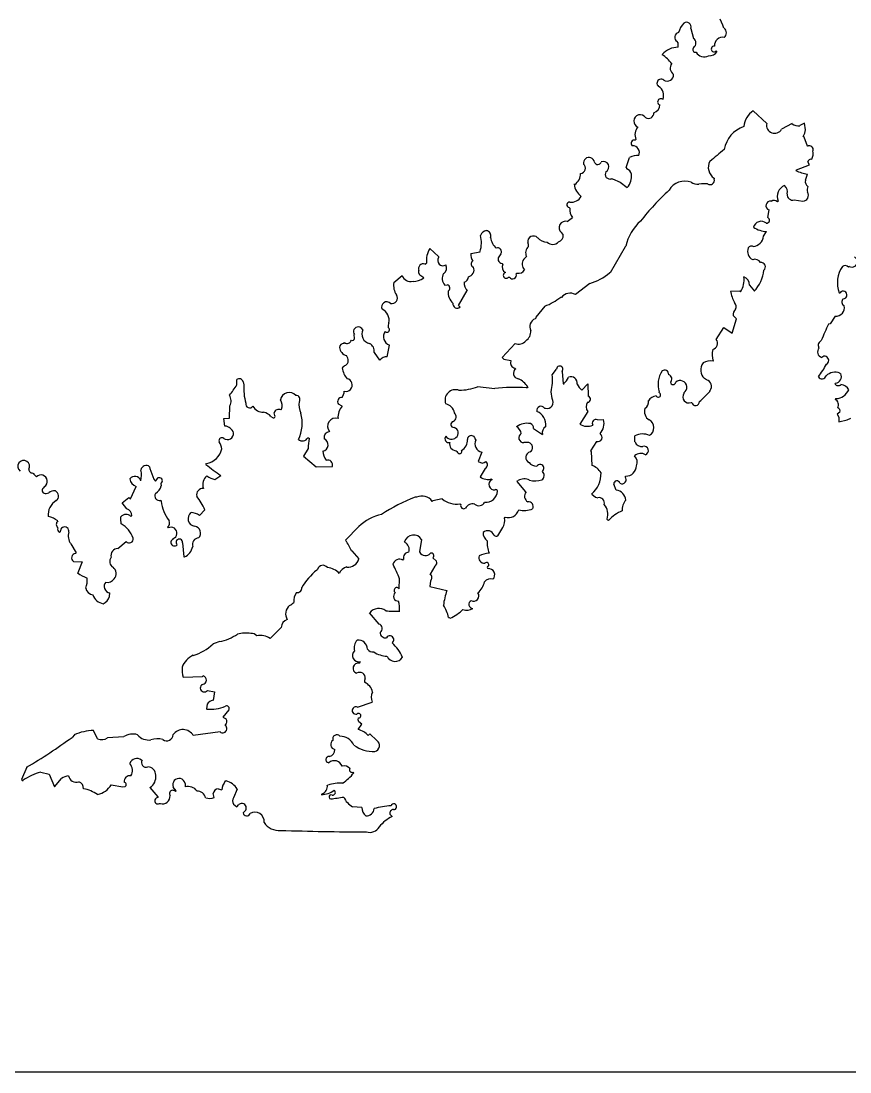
# Model space of a CAD drawing. Header units: millimetres. Extents: x -510 to 170, y -356 to 356.
# Drawn here: x -96.9 to -7, y -355.5 to -241.6 of the extents above; entities that cross this region are included whole.
import ezdxf

# ---------------------------------------------------------------- set-up
doc = ezdxf.new("R2010")
doc.units = ezdxf.units.MM

msp = doc.modelspace()

# ---------------------------------------------------------------- linework, layer by layer
at = {"color": 7, "linetype": 'Continuous', "lineweight": 25}
for p, q in [((-20.95, -241.71), (-21.08, -241.38)), ((-24.27, -242.39), (-23.99, -243.47)), ((-20.81, -242.04), (-20.95, -241.71)), ((-20.68, -242.38), (-20.81, -242.04)), ((-25.66, -243.97), (-25.76, -243.81)), ((-25.64, -244.43), (-25.66, -243.97)), ((-21.44, -244.9), (-21.53, -244.82)), ((-16.05, -252.7), (-17.51, -251.32)), ((-13.29, -252.71), (-14.44, -253.33)), ((-11.95, -252.67), (-12.47, -252.93)), ((-11.84, -253.4), (-11.95, -252.67)), ((-12.08, -254.1), (-11.92, -253.76)), ((-11.92, -253.76), (-11.84, -253.4)), ((-30.3, -254.51), (-30.22, -254.43)), ((-11.99, -254.18), (-12.08, -254.1)), ((-11.63, -255.17), (-11.99, -254.18)), ((-31.3, -257.47), (-30.91, -256.37)), ((-12.82, -257.72), (-11.41, -257.17)), ((-11.41, -257.17), (-11.59, -256.86)), ((-31.22, -257.55), (-31.3, -257.47)), ((-31.22, -257.63), (-31.22, -257.55)), ((-12.9, -257.8), (-12.82, -257.72)), ((-11.86, -258.84), (-11.63, -258.18)), ((-36.94, -259.29), (-36.86, -259.29)), ((-32.86, -258.68), (-32.78, -258.68)), ((-32.78, -258.68), (-31.93, -259.07)), ((-31.93, -259.07), (-31.16, -259.64)), ((-23.1, -259.25), (-23.41, -259.26)), ((-22.79, -259.24), (-23.1, -259.25)), ((-22.47, -259.23), (-22.79, -259.24)), ((-21.74, -258.63), (-21.74, -258.71)), ((-37.37, -261.9), (-37.46, -261.81)), ((-14.89, -261.2), (-14.81, -261.11)), ((-13.06, -260.98), (-12.14, -261.13)), ((-37.67, -263.33), (-37.09, -262.89)), ((-15.94, -262.9), (-15.79, -262.06)), ((-38.12, -264.74), (-38.3, -264.51)), ((-16.38, -264.91), (-16.06, -264.41)), ((-52.56, -266.24), (-51.61, -267.13)), ((-31.4, -266.08), (-33, -268.89)), ((-31.32, -266), (-31.4, -266.08)), ((-51.61, -267.13), (-51.61, -267.22)), ((-48.11, -266.79), (-47.11, -266.59)), ((-44.86, -266.81), (-45.01, -267.04)), ((-42.39, -267.42), (-42.08, -267.13)), ((-53.74, -268.88), (-53.74, -268.61)), ((-53.09, -267.93), (-52.93, -267.84)), ((-44.73, -267.87), (-44.65, -267.95)), ((-7.09, -268.18), (-7.18, -268.27)), ((-56.47, -269.94), (-55.57, -269.17)), ((-53.64, -269.13), (-53.74, -268.88)), ((-53.22, -269.44), (-53.64, -269.13)), ((-44.02, -269.35), (-43.94, -269.35)), ((-43.2, -269), (-43.12, -268.91)), ((-33, -268.89), (-33.08, -268.89)), ((-50.94, -270.21), (-50.68, -270.19)), ((-49.46, -272.43), (-48.5, -270.81)), ((-35.23, -270.03), (-36.78, -271.25)), ((-19.98, -270.87), (-18.98, -270.84)), ((-18.98, -270.84), (-18.89, -270.93)), ((-17.91, -270.23), (-17.39, -270.88)), ((-8.19, -271.05), (-8.1, -271.05)), ((-38.28, -271.54), (-38.36, -271.54)), ((-49.37, -272.51), (-49.46, -272.43)), ((-49.29, -272.59), (-49.37, -272.51)), ((-40.09, -272.51), (-41.06, -273.7)), ((-41.06, -273.79), (-41.14, -273.87)), ((-41.06, -273.7), (-41.06, -273.79)), ((-19.81, -275.42), (-19.32, -273.86)), ((-19.62, -273.59), (-19.67, -273.5)), ((-19.32, -273.86), (-19.62, -273.59)), ((-9.18, -274.42), (-9.35, -274.43)), ((-8.62, -273.57), (-9.18, -274.42)), ((-60.71, -276.01), (-60.75, -275.58)), ((-21.51, -276.1), (-20.71, -274.82)), ((-20.71, -274.82), (-19.81, -275.42)), ((-61.89, -276.53), (-61.81, -276.44)), ((-57.17, -277.99), (-56.95, -276.73)), ((-43.33, -276.53), (-44.71, -278.07)), ((-10.14, -276.21), (-10.22, -276.29)), ((-58.6, -277.53), (-58, -278.35)), ((-44.71, -278.07), (-44.54, -278.23)), ((-44.54, -278.23), (-43.78, -278.38)), ((-43.78, -278.38), (-43.78, -278.46)), ((-43.34, -279.2), (-43.25, -279.28)), ((-39.3, -279.93), (-38.82, -279.33)), ((-38.23, -279.56), (-38.11, -280.9)), ((-8.12, -279.75), (-8.03, -279.83)), ((-73.48, -281.03), (-73.49, -280.44)), ((-72.8, -280.71), (-72.72, -281.01)), ((-45.53, -281.44), (-47.38, -281.24)), ((-42.03, -281.34), (-42.11, -281.34)), ((-41.94, -281.25), (-42.03, -281.34)), ((-38.11, -280.9), (-38.02, -280.9)), ((-36.08, -281.6), (-35.43, -280.91)), ((-35.43, -280.91), (-35.39, -282.25)), ((-22.56, -280.48), (-22.8, -280.35)), ((-8.59, -280.85), (-8.67, -280.93)), ((-39.32, -282.52), (-39.42, -281.77)), ((-27.71, -281.87), (-27.71, -281.79)), ((-25.04, -281.88), (-25.03, -281.96)), ((-22.2, -281.72), (-22.2, -281.64)), ((-74.29, -284.64), (-74.25, -283.31)), ((-62.07, -283.32), (-62.47, -283.11)), ((-40.13, -283.55), (-40.04, -283.54)), ((-24.25, -282.95), (-24.17, -282.94)), ((-8.54, -282.52), (-8.63, -282.6)), ((-74.88, -284.66), (-74.29, -284.64)), ((-74.78, -285.49), (-74.88, -284.66)), ((-69.79, -284.44), (-69.54, -284.61)), ((-69.36, -284.35), (-69.44, -284.04)), ((-68.72, -283.74), (-68.64, -283.65)), ((-35.43, -283.92), (-36.32, -285.28)), ((-8.11, -283.97), (-8.41, -284.19)), ((-8.41, -284.19), (-8.23, -284.54)), ((-8.23, -284.54), (-8.22, -285.03)), ((-7.32, -284.8), (-6.93, -284.62)), ((-41.32, -285.75), (-40.36, -286.42)), ((-34.4, -284.81), (-33.74, -284.79)), ((-8.22, -285.03), (-7.32, -284.8)), ((-65.79, -286.75), (-65.71, -286.75)), ((-65.71, -286.75), (-65.62, -286.83)), ((-47.64, -286.93), (-47.56, -287.01)), ((-30.33, -287.21), (-30.34, -286.54)), ((-65.76, -287.92), (-66.24, -288.77)), ((-49.7, -288.16), (-49.61, -288.24)), ((-41.85, -287.28), (-42.37, -287.29)), ((-34.51, -287.16), (-35.15, -288.18)), ((-35.15, -288.18), (-35.06, -288.26)), ((-66.24, -288.77), (-64.87, -289.91)), ((-46.94, -288.33), (-47.33, -289.35)), ((-46.68, -289.45), (-46.49, -289.32)), ((-35.06, -288.26), (-35.02, -289.76)), ((-82.94, -289.9), (-82.92, -290.1)), ((-82.92, -290.1), (-82.57, -290.96)), ((-76.84, -289.65), (-76.76, -289.56)), ((-64.87, -289.91), (-63.12, -289.86)), ((-47.33, -289.35), (-46.9, -289.5)), ((-46.55, -290.08), (-47.11, -291.01)), ((-46.9, -289.5), (-46.68, -289.45)), ((-95.54, -290.58), (-95.47, -290.69)), ((-95.47, -290.69), (-95.2, -290.98)), ((-82.57, -290.96), (-82.48, -291.23)), ((-82.48, -291.23), (-82.31, -291.47)), ((-82.31, -291.47), (-82.23, -291.38)), ((-75.87, -291.29), (-75.22, -290.86)), ((-45.85, -291.23), (-45.85, -291.31)), ((-43.09, -291.49), (-43.01, -291.4)), ((-42.14, -292.63), (-43.09, -291.49)), ((-31.39, -291), (-31.31, -290.92)), ((-94.33, -292.05), (-94.48, -292.22)), ((-94.15, -292.8), (-93.86, -292.72)), ((-85.01, -293.38), (-84.38, -292.03)), ((-81.72, -291.7), (-81.68, -291.96)), ((-32.36, -292.45), (-32.63, -291.79)), ((-85.92, -293.83), (-85.19, -293.22)), ((-85.4, -294.48), (-85.92, -293.83)), ((-85.19, -293.22), (-85.01, -293.38)), ((-81.75, -293.54), (-81.66, -293.63)), ((-54.08, -293.21), (-54.16, -293.21)), ((-53.99, -293.21), (-54.08, -293.21)), ((-52.23, -293.58), (-52.31, -293.66)), ((-51.23, -293.38), (-52.23, -293.58)), ((-35.02, -292.86), (-34.62, -293.21)), ((-34.62, -293.21), (-34.36, -293.27)), ((-77.52, -295.19), (-76.95, -294.58)), ((-49.21, -294), (-49.29, -293.91)), ((-86.04, -295.52), (-86.05, -295.33)), ((-86.04, -295.71), (-86.04, -295.52)), ((-86.03, -295.9), (-86.04, -295.71)), ((-86.03, -296.09), (-86.03, -295.9)), ((-84.96, -295.3), (-84.88, -295.22)), ((-44.48, -295.46), (-44.4, -295.37)), ((-33.36, -295.57), (-33.27, -295.65)), ((-33.27, -295.65), (-33.19, -295.73)), ((-92.69, -297.02), (-92.61, -296.93)), ((-81, -296.45), (-80.91, -296.53)), ((-60.26, -296.39), (-61.69, -297.87)), ((-45.18, -297.4), (-44.66, -296.5)), ((-91.49, -298.24), (-90.88, -299.23)), ((-86.37, -298.77), (-85.47, -297.99)), ((-80.38, -297.69), (-80.46, -297.77)), ((-79.36, -298.16), (-79.24, -299.66)), ((-55.28, -298.09), (-55.29, -298.01)), ((-53.45, -297.79), (-53.67, -299.13)), ((-90.88, -299.23), (-90.96, -299.31)), ((-61.03, -299), (-60.25, -299.9)), ((-91.18, -300.16), (-90.26, -300.22)), ((-90.26, -300.22), (-90.73, -301.4)), ((-79.24, -299.66), (-79.16, -299.66)), ((-55.48, -300.02), (-55.4, -299.93)), ((-52.03, -300.68), (-52.51, -301.53)), ((-52.23, -299.76), (-51.83, -300.12)), ((-64.74, -301.03), (-64.82, -301.11)), ((-55.9, -303.13), (-55.84, -302.04)), ((-52.49, -302.28), (-52.56, -302.87)), ((-52.56, -302.87), (-50.71, -303.32)), ((-87.28, -303.96), (-87.25, -303.57)), ((-58.05, -306.95), (-59.09, -305.72)), ((-50.55, -306.24), (-50.46, -306.24)), ((-50.46, -306.24), (-50.38, -306.32)), ((-68.66, -307.32), (-69.88, -308.52)), ((-75.71, -308.98), (-76.06, -309.11)), ((-75.36, -308.86), (-75.71, -308.98)), ((-60.19, -311.19), (-60.11, -311.1)), ((-60.11, -311.1), (-60.12, -311.02)), ((-79.3, -312.71), (-77.21, -312.65)), ((-77.21, -312.65), (-77.13, -312.57)), ((-76.67, -314.14), (-75.91, -314.29)), ((-75.91, -314.29), (-76.06, -315.22)), ((-60.4, -315.96), (-58.83, -315.41)), ((-76.68, -315.65), (-76.78, -316.15)), ((-74.36, -316.26), (-75, -317.03)), ((-75, -317.03), (-74.63, -317.24)), ((-60.33, -317.34), (-60.28, -317.13)), ((-60.27, -317.54), (-60.33, -317.34)), ((-60.33, -318.38), (-59.93, -317.79)), ((-59.93, -317.79), (-60.27, -317.54)), ((-88.57, -319.4), (-89.01, -318.5)), ((-75.3, -318.62), (-78.21, -319.04)), ((-74.73, -317.86), (-74.73, -317.94)), ((-59.07, -318.85), (-59.23, -319.02)), ((-58.29, -319.58), (-59.07, -318.85)), ((-91.09, -318.97), (-91.33, -319.23)), ((-85.73, -319.16), (-87.49, -319.29)), ((-83.82, -321.7), (-83.74, -321.7)), ((-96.26, -322.46), (-96.81, -323.81)), ((-94.74, -323), (-93.82, -323.23)), ((-93.82, -323.23), (-93.23, -324.59)), ((-60.79, -323.08), (-60.88, -323)), ((-96.81, -323.81), (-96.73, -323.89)), ((-96.73, -323.89), (-96.64, -323.89)), ((-93.23, -324.59), (-92.47, -323.69)), ((-87.1, -324.38), (-85.84, -324.6)), ((-85.84, -324.6), (-85.58, -324.55)), ((-80.07, -325.04), (-80.37, -324.62)), ((-79.08, -324.22), (-79.07, -324.6)), ((-74.73, -323.96), (-74.65, -323.96)), ((-63.68, -324.41), (-63.6, -324.41)), ((-82.91, -324.68), (-82.04, -325.66)), ((-82.04, -325.66), (-82.04, -325.75)), ((-80.14, -325.11), (-80.07, -325.04)), ((-75.94, -325.75), (-76.05, -325.33)), ((-75.49, -324.82), (-75.12, -324.93)), ((-73.45, -324.84), (-73.85, -325.78)), ((-64.32, -325.43), (-64.24, -325.35)), ((-81.86, -326.41), (-81.77, -326.41)), ((-73.86, -326.47), (-73.48, -326.77)), ((-73.48, -326.77), (-73.26, -326.5)), ((-59.94, -326.82), (-60.94, -326.76)), ((-72.72, -327.33), (-72.8, -327.42)), ((-56.65, -327.82), (-56.9, -327.56)), ((-164.75, -355.5), (164.75, -355.5))]:
    msp.add_line(p, q, dxfattribs=at)
for centre, radius, start, end in [((-23.23, -243.48), 2.45, 137.5722, 165.0414), ((-24.74, -242.22), 0.496, 339.6216, 127.7483), ((-21.04, -242.89), 0.627, 308.4421, 54.6721), ((-25.51, -243.36), 0.519, 99.2309, 241.3097), ((-24.34, -243.98), 0.619, 307.3939, 55.7318), ((-20.83, -244.24), 0.885, 78.291, 185.3059), ((-25.63, -246.72), 2.29, 90.0743, 139.443), ((-23.78, -244.69), 0.287, 130.5602, 285.7024), ((-21.76, -244.63), 0.303, 80.8131, 319.1862), ((-29.74, -248.77), 4.25, 36.9641, 56.1632), ((-22.85, -244.53), 0.959, 207.2578, 301.1538), ((-22.29, -244.31), 1.04, 266.8036, 325.2019), ((-25.71, -246.7), 0.799, 141.9706, 237.4076), ((-27.5, -248.33), 0.444, 49.3674, 231.3873), ((-26.82, -247.43), 0.68, 234.7252, 4.9998), ((-28.3, -249.62), 1.08, 334.7441, 61.1645), ((-27.53, -250.35), 0.341, 52.8439, 250.7737), ((-28.87, -251.57), 0.583, 236.2392, 4.1045), ((-28.51, -250.69), 0.872, 285.0178, 0.7829), ((-16.2, -253.29), 2.36, 123.5168, 173.5629), ((-29.77, -252.43), 0.689, 33.1694, 250.3423), ((-15.19, -252.88), 0.874, 168.1878, 329.2677), ((-12.64, -251.93), 1.02, 230.4496, 279.7754), ((-29.1, -253.91), 1.23, 137.2566, 204.6332), ((-17.49, -256.05), 3.2, 109.1507, 170.2113), ((-30.4, -254.84), 0.343, 72.3064, 231.335), ((-30.6, -255.86), 0.752, 335.1674, 91.1583), ((-11.42, -255.53), 0.412, 341.7395, 120.1854), ((-30.12, -257.77), 1.61, 82.5757, 119.4661), ((25.68, -312.59), 73.52, 129.0642, 130.6413), ((-12.26, -255.94), 1.26, 329.4609, 13.0559), ((-36.25, -257.54), 0.561, 272.7693, 53.4741), ((-35.32, -256.99), 0.604, 7.879, 189.7042), ((-34.36, -256.75), 0.389, 204.1528, 341.3452), ((-33.75, -257.41), 0.599, 298.0666, 114.6121), ((-20.99, -257.46), 1.39, 151.5843, 237.1427), ((-11.27, -256.89), 0.319, 72.744, 175.4803), ((-37.53, -258.17), 1.31, 300.8411, 2.7966), ((-33.06, -258.22), 0.496, 145.3752, 293.4972), ((-31.41, -258.33), 0.73, 11.59, 74.4055), ((-32.6, -258.38), 1.91, 318.8195, 5.6404), ((-11.07, -254.07), 4.15, 243.969, 262.2857), ((-34.93, -258.98), 2.03, 188.7491, 233.0858), ((-24.92, -260.92), 1.98, 69.5945, 150.236), ((-23.6, -258.27), 1.01, 231.66, 280.5015), ((-22.19, -258.85), 0.477, 233.6803, 16.8263), ((-13.61, -260.62), 1.3, 112.3324, 202.336), ((-14.73, -260.11), 0.926, 345.8471, 47.782), ((-11.13, -258.95), 0.739, 172.1289, 231.1413), ((-10.58, -259.91), 1.09, 158.9317, 192.9133), ((-37.24, -259.98), 1.25, 263.1088, 330.0433), ((-6.52, -281.59), 29.56, 132.889, 141.72), ((-13.22, -260.4), 0.61, 174.321, 285.5466), ((-12.15, -260.5), 0.621, 271.5798, 34.2674), ((-37.42, -261.52), 0.296, 83.4356, 263.4144), ((-36.24, -262.12), 1.16, 169.0143, 222.1809), ((-15.66, -261.6), 0.477, 78.1191, 254.493), ((-15.27, -261.56), 0.518, 43.8204, 125.0302), ((-16.04, -263.19), 0.305, 260.3364, 70.8822), ((-37.87, -263.98), 0.685, 72.298, 231.3253), ((-26.47, -267.02), 4.96, 131.019, 168.0899), ((-16.64, -264.19), 0.89, 51.6403, 164.2544), ((-15.85, -261.31), 3.11, 238.0825, 266.1609), ((-50.06, -265.65), 3.09, 342.3355, 15.3366), ((-46.32, -265.11), 0.804, 97.1053, 159.7623), ((-46.5, -264.86), 0.551, 339.2728, 81.9657), ((-44.05, -264.77), 1.95, 188.5271, 227.7218), ((-41.33, -265.52), 0.63, 44.0297, 188.7157), ((-39.8, -264.11), 1.45, 222.3021, 267.693), ((-38.78, -264.88), 0.667, 284.4571, 11.6459), ((-17.69, -264.73), 1.32, 277.3297, 351.901), ((-50.32, -267.61), 2.62, 148.5782, 185.0658), ((-45.2, -266.59), 0.412, 327.167, 113.0457), ((-41.3, -266.71), 0.882, 129.3591, 207.7778), ((-42.7, -266.01), 0.843, 358.7351, 27.9163), ((-39.25, -264.89), 0.906, 227.7924, 315.3267), ((-17.11, -266.55), 1.01, 158.6783, 243.4698), ((-17.72, -266.36), 0.377, 57.8488, 153.0452), ((-51.13, -267.54), 0.576, 146.0759, 301.0283), ((-46.97, -266.97), 1.15, 171.068, 214.6826), ((-47.72, -267.93), 0.367, 121.8678, 255.4952), ((-44.69, -267.39), 0.475, 131.4588, 265.0677), ((-41.71, -267.93), 0.849, 142.8838, 227.0071), ((-17.34, -268.14), 0.72, 31.0949, 108.4292), ((-6.8, -267.68), 0.581, 239.5713, 63.0377), ((-53.26, -268.43), 0.523, 71.9596, 201.1634), ((-51.41, -268.38), 0.674, 301.3215, 31.2894), ((-48.54, -268.55), 0.767, 282.108, 20.5014), ((-44.05, -268.27), 0.674, 151.8242, 241.8173), ((-42.93, -268.21), 0.721, 254.6963, 332.0252), ((-20.25, -268.23), 3.9, 317.1065, 354.5984), ((-16.66, -268.23), 0.467, 308.6146, 98.1068), ((-5.28, -269.95), 3.11, 145.6995, 200.6846), ((-7.55, -268.62), 0.518, 43.8232, 125.0472), ((-54.55, -270.23), 1.94, 171.627, 212.7313), ((-54.63, -268.83), 1, 199.5368, 284.0932), ((-54.48, -267.47), 2.34, 272.422, 302.591), ((-50.16, -269.51), 1.06, 148.8552, 221.8938), ((-48.95, -269.33), 0.58, 279.3299, 2.5915), ((-47.52, -269.9), 1.33, 180.0407, 223.0379), ((-44.28, -269.16), 0.318, 106.8022, 323.6849), ((-43.59, -269.12), 0.416, 213.6691, 17.3866), ((-37.22, -263.72), 6.63, 287.5573, 308.6918), ((-20.75, -269.65), 2.26, 325.4732, 8.159), ((-18.85, -270.21), 0.941, 358.6363, 69.4296), ((-50.74, -270.55), 0.358, 295.469, 79.8903), ((-48.89, -270.95), 1.7, 177.2356, 227.001), ((-37.37, -272.24), 1.15, 59.4511, 142.5969), ((-15.91, -270.09), 4.15, 190.8388, 209.1596), ((-7.76, -271.29), 0.418, 271.5514, 144.698), ((-57.24, -272.58), 0.55, 41.7276, 206.3301), ((-56.68, -271.62), 0.607, 256.0968, 34.9716), ((-49.61, -272.27), 0.45, 169.6111, 315.394), ((-43.46, -264.46), 8.72, 292.6853, 305.7284), ((-19.96, -272.55), 0.608, 331.6658, 45.7601), ((-7.46, -272.05), 0.449, 130.3722, 245.4392), ((-58.37, -274.07), 1.4, 350.2629, 62.6372), ((-18.99, -273.38), 0.695, 128.4929, 189.8021), ((-8.51, -272.68), 0.896, 263.2025, 14.4984), ((-56.1, -274.74), 0.992, 153.9005, 183.9977), ((-40.88, -274.69), 0.855, 107.6389, 211.8827), ((14.29, -285.97), 26.3, 153.979, 158.2153), ((-60.32, -275.27), 0.526, 24.2626, 216.0716), ((-58.9, -275.51), 1.04, 153.7508, 259.2283), ((-56.61, -275.81), 0.981, 144.3606, 249.8133), ((-57.21, -275.06), 0.273, 221.5974, 64.1971), ((-42.81, -275.23), 1.2, 302.3675, 4.1487), ((-61.89, -276.99), 0.46, 90.5133, 179.0751), ((-61.53, -276.06), 0.477, 233.682, 346.3008), ((-60.95, -275.96), 0.244, 240.5914, 348.6025), ((-59.48, -277.35), 0.893, 348.5402, 64.8742), ((-42.93, -275.64), 0.975, 245.7786, 321.5337), ((-22.12, -276.5), 0.728, 287.3876, 33.6558), ((-9.95, -276.74), 0.517, 120.8584, 217.2161), ((-61.33, -276.87), 1.03, 186.1246, 254.3484), ((-62.11, -278.36), 0.71, 306.2536, 44.6552), ((-19.59, -277.76), 2.38, 166.2972, 196.8208), ((-9.95, -277.47), 0.591, 134.6402, 256.556), ((-9.78, -278.38), 0.455, 298.339, 132.1604), ((-61.3, -279.86), 1.01, 112.801, 139.9134), ((-57.24, -278.97), 0.978, 85.9575, 140.771), ((-43.26, -278.66), 0.551, 159.275, 261.9486), ((-38.48, -279.33), 0.343, 316.5588, 180.1661), ((-21.89, -279.41), 1.31, 144.2002, 225.8022), ((-22.11, -280.17), 1.74, 81.8846, 118.7313), ((-18.03, -274.27), 9.59, 322.1991, 331.9046), ((-59.45, -278.7), 2.67, 190.9679, 218.5505), ((-42.9, -279.77), 0.601, 126.3663, 262.7408), ((-44.43, -280.53), 5.16, 346.0546, 6.677), ((-39.15, -279.59), 1.72, 310.6547, 338.7288), ((-37.26, -280.82), 0.671, 349.9599, 114.5848), ((-25.13, -280.99), 2.7, 146.9434, 197.1092), ((-27.11, -279.86), 0.44, 351.989, 130.1138), ((-26.82, -280.39), 0.49, 312.4154, 73.3337), ((-10.05, -279.94), 0.448, 207.6485, 346.9034), ((-8.62, -281.17), 1.51, 70.7163, 131.3263), ((-8.67, -280.14), 0.714, 276.8439, 25.7563), ((-81.32, -276.18), 9.22, 319.727, 328.2552), ((-73.23, -280.8), 0.44, 11.7359, 126.2724), ((-66.61, -281.34), 6.13, 176.8673, 195.7807), ((-61.66, -281.04), 0.69, 255.4901, 79.5707), ((-49.57, -275.31), 6.31, 271.7508, 290.2937), ((-43.34, -298.9), 17.6, 85.9737, 97.1469), ((-44.16, -282.77), 2.69, 34.3888, 63.7128), ((-35.03, -280.23), 1.72, 204.3978, 232.4564), ((-26.2, -280.7), 0.296, 189.6916, 353.4275), ((-25.43, -281.28), 0.721, 303.1112, 131.0817), ((-22.76, -281.18), 0.729, 320.9467, 74.0648), ((-8.3, -280.63), 0.477, 219.4312, 309.4347), ((-8.01, -281.94), 0.939, 23.6522, 89.4842), ((-75.21, -282.75), 1.11, 329.6726, 33.4479), ((-67.82, -282.78), 0.938, 38.805, 172.3876), ((-67.03, -282.58), 0.397, 317.9322, 98.3142), ((-62.1, -282.85), 0.462, 86.3634, 214.9378), ((-63.47, -281.53), 1.65, 328.4995, 353.4976), ((-49.8, -282.67), 1.12, 67.9873, 201.8665), ((-35.48, -282.58), 0.34, 272.5801, 76.2814), ((-27.92, -283.3), 1.09, 95.9569, 149.0892), ((-27.8, -282.11), 0.256, 203.9471, 69.1687), ((-24.48, -282.33), 0.661, 146.8636, 289.9931), ((-30.04, -274.86), 10.42, 310.0441, 318.8352), ((-8.61, -280.93), 1.59, 272.3552, 336.5796), ((-72.1, -283.11), 0.416, 165.7314, 329.4768), ((-70.63, -282.74), 1.25, 207.8625, 272.5486), ((-69.64, -283.26), 1.08, 338.4293, 34.2293), ((-64.14, -283.07), 2.61, 175.1281, 203.1731), ((-60.71, -284.51), 1.81, 139.0022, 185.2219), ((-51.07, -284.26), 1.19, 9.2841, 78.8564), ((-40.51, -283.8), 0.458, 33.9847, 192.7422), ((-39.85, -282.91), 0.661, 253.1261, 36.2567), ((-34.78, -283.4), 0.836, 144.6826, 218.4419), ((-28.16, -283.89), 1.14, 164.4621, 235.5218), ((-29.65, -282.88), 0.804, 299.4638, 10.5329), ((-23.76, -282.85), 0.422, 192.2337, 2.3027), ((-8.9, -283.18), 0.64, 328.6963, 64.932), ((-8.43, -283.85), 0.34, 338.0525, 76.3045), ((-70.82, -285.33), 1.36, 40.7299, 79.8163), ((-69.52, -284.43), 0.181, 264.0096, 27.7248), ((-68.96, -284.19), 0.506, 61.8186, 163.3129), ((-70.63, -285.17), 4.23, 335.097, 14.6103), ((-62.77, -285.51), 0.874, 72.4557, 221.0729), ((-50.28, -284.48), 0.567, 295.7686, 46.7395), ((-41.66, -285.42), 1.68, 355.7085, 65.0293), ((-74.86, -286.58), 1.09, 19.1648, 85.3816), ((-49.94, -285.31), 0.34, 106.848, 270.5238), ((-50.08, -286.24), 0.604, 304.7456, 75.8674), ((-42.03, -287.11), 1.92, 78.7811, 126.1737), ((-43.77, -286.53), 1.15, 12.0459, 58.4513), ((-41.91, -285.75), 0.589, 359.6934, 64.4884), ((-39.62, -286.23), 0.773, 118.7665, 194.5612), ((-35.48, -283.94), 1.58, 237.9669, 291.7392), ((-34.55, -285.19), 0.406, 69.4048, 212.517), ((-35.29, -285.21), 1.61, 316.9865, 15.0814), ((-29.22, -285.67), 0.944, 299.2556, 63.8658), ((-75.11, -287.07), 0.311, 49.3024, 201.1944), ((-74.51, -286.28), 0.68, 234.745, 4.9747), ((-66.37, -286.46), 0.644, 228.8971, 333.1456), ((-42.26, -290.33), 23.63, 171.483, 174.1497), ((-64.29, -287.53), 0.701, 280.3748, 68.4962), ((-63.33, -286.78), 0.708, 98.0843, 187.547), ((-50.52, -286.87), 0.409, 138.8336, 288.3137), ((-50.22, -286.18), 0.738, 214.6329, 310.9991), ((-49.79, -287.01), 1.31, 300.8649, 2.7718), ((-48.06, -286.94), 0.418, 1.5608, 181.567), ((-46.79, -287.45), 0.889, 150.0389, 260.3392), ((-42.39, -286.76), 0.531, 118.7416, 272.4622), ((-34.36, -286.71), 0.471, 252.2621, 57.7319), ((-29.5, -288.32), 1.97, 67.727, 115.3971), ((-77.17, -287.48), 2.12, 281.1841, 346.4591), ((-76.52, -288.05), 1.41, 2.9543, 37.7715), ((-49.7, -287.44), 0.72, 165.4719, 269.7063), ((-49.36, -288.23), 0.258, 180.7383, 21.3072), ((-41.96, -287.82), 0.548, 298.2703, 78.3676), ((-29.63, -286.98), 0.73, 198.7301, 282.4582), ((-29.35, -288.15), 0.477, 288.7421, 104.8878), ((-96.58, -289.86), 0.637, 329.9913, 232.5813), ((-62.37, -288.12), 1.8, 182.8936, 217.0923), ((-63.62, -289.7), 0.524, 341.9795, 111.1503), ((-46.76, -289.68), 0.449, 297.6921, 52.7351), ((-41.57, -288.89), 0.604, 102.6443, 247.4712), ((-29.71, -289.38), 0.929, 56.4986, 134.7923), ((-31.11, -289.41), 1.02, 337.6385, 42.9748), ((-95.65, -290.2), 0.387, 176.178, 285.301), ((-86.35, -290.79), 2.53, 345.4524, 12.1256), ((-83.31, -290.31), 0.56, 47.4588, 175.0758), ((-56.78, -264.47), 32.19, 231.4663, 235.0686), ((-41, -288.82), 1.02, 217.6503, 272.3435), ((-40.62, -290.08), 0.418, 308.4149, 144.7), ((-40.78, -290.85), 0.608, 306.9692, 45.7732), ((-35.59, -291.54), 1.87, 31.3091, 72.2011), ((-31.3, -289.79), 1.13, 269.4366, 359.4482), ((-94.72, -291.48), 0.688, 304.4353, 133.8247), ((-84.54, -291.61), 0.669, 16.0308, 142.9013), ((-84.16, -291.14), 0.913, 184.34, 256.1144), ((-81.89, -291.42), 0.337, 301.2933, 174.4396), ((-75.97, -291.84), 1.21, 128.6749, 199.7379), ((-75.07, -288.47), 2.93, 235.8277, 254.1669), ((-46.23, -289.65), 1.62, 237.053, 283.4529), ((-45.6, -291.83), 0.573, 115.7591, 281.571), ((-42.35, -292.47), 1.25, 61.582, 121.5375), ((-41.16, -288.72), 2.72, 257.3128, 285.8123), ((-36.91, -290.64), 2.91, 310.3759, 1.3273), ((-32.29, -291.77), 0.339, 14.5861, 182.7902), ((-31.72, -291.3), 0.449, 238.4849, 42.2515), ((-94.24, -292.46), 0.345, 135.5805, 285.6089), ((-93.15, -293.85), 1.34, 90.0519, 122.2882), ((-93.43, -293.08), 0.628, 306.5227, 63.7901), ((-83.05, -291.6), 1.42, 302.538, 345.2829), ((-77.12, -292.97), 0.726, 88.8294, 190.3144), ((-46.53, -292.46), 1.3, 266.0242, 356.038), ((-45.4, -292.53), 0.168, 354.4166, 121.3403), ((-41.58, -293.09), 0.722, 140.6802, 239.933), ((-32.46, -293.59), 1.14, 3.8918, 84.6616), ((-92.18, -295.09), 1.75, 120.1744, 186.6777), ((-81.88, -293.07), 0.492, 145.906, 284.9953), ((-77.77, -293.28), 3.91, 185.0428, 219.1068), ((-81.71, -296.4), 5.09, 20.8873, 40.3454), ((-47.66, -310.41), 18.39, 110.7124, 123.438), ((-53.42, -294.41), 1.34, 34.1537, 115.5699), ((-49.66, -291.46), 2.49, 230.7848, 278.4799), ((-47.25, -293.4), 0.721, 230.6764, 329.945), ((-41.86, -294.21), 0.506, 331.8234, 98.6758), ((-34.21, -293.83), 0.579, 344.1231, 104.9847), ((-30.03, -294.59), 1.69, 140.2805, 183.5286), ((-85.58, -295.16), 0.703, 355.2257, 75.2829), ((-77.94, -295.53), 0.833, 127.776, 262.1688), ((-78.55, -296.73), 1.86, 56.3179, 86.8352), ((-48.87, -294.1), 0.352, 163.5575, 299.9565), ((-47.93, -294.77), 0.848, 74.3646, 153.9984), ((-44.08, -294.2), 1.22, 254.5128, 341.7445), ((-42.35, -292.32), 2.33, 255.8658, 293.6128), ((-34.89, -295.04), 1.62, 340.8664, 40.204), ((-30.45, -298.04), 3.58, 110.6309, 139.8701), ((-94.27, -297.4), 2.13, 49.7395, 80.2513), ((-92.55, -296.14), 0.503, 133.1797, 229.9392), ((-85.49, -295.78), 0.712, 41.7904, 141.3323), ((-87.36, -298.51), 2.77, 18.4068, 61.2948), ((-81.38, -295.96), 0.618, 307.9969, 20.5517), ((-56.6, -300.26), 5.33, 102.8668, 133.3847), ((-45.77, -295.78), 1.33, 327.1244, 14.298), ((-92.53, -296.68), 0.374, 155.0246, 244.976), ((-92.15, -296.89), 0.468, 346.9049, 185.8309), ((-90.44, -297.43), 1.32, 160.6313, 217.6843), ((-80.61, -297.1), 0.638, 291.4818, 118.0379), ((-78.14, -297.09), 0.737, 314.8985, 83.0092), ((-46.29, -297.56), 0.729, 19.0664, 132.1662), ((-45.75, -297.08), 1.04, 176.8055, 235.2117), ((-85.14, -297.74), 0.421, 217.4118, 13.6214), ((-80.24, -298.1), 0.389, 124.0498, 320.2731), ((-79.71, -298.09), 0.348, 348.4687, 226.5395), ((-77.58, -298.33), 0.72, 93.402, 197.6574), ((-69.85, -303.4), 9.85, 26.4852, 34.0787), ((-54.32, -298.32), 1.02, 31.5354, 161.9773), ((-55.7, -298.9), 0.909, 342.7764, 62.4115), ((-43.57, -298.19), 2.78, 174.6418, 202.7321), ((-45.35, -297.1), 0.338, 221.1195, 299.3804), ((-90.92, -299.78), 0.465, 95.0938, 234.6293), ((-86.38, -299.52), 0.746, 89.5235, 195.0154), ((-79.76, -298.27), 1.52, 293.4217, 349.2378), ((-54.84, -299.76), 0.589, 89.7223, 197.6596), ((-53.04, -298.85), 0.692, 204.7031, 322.1583), ((-52.41, -299.55), 0.287, 310.6497, 105.6033), ((-46.63, -299.74), 0.621, 161.2597, 271.8517), ((-45.91, -302.37), 3.11, 94.2375, 114.8708), ((-86.54, -300.17), 0.722, 140.6768, 239.9478), ((-64.15, -301.2), 0.617, 37.2942, 163.3128), ((-61.4, -299.6), 1.18, 261.7491, 345.3816), ((-55.85, -300.65), 0.728, 59.4705, 165.7249), ((-83.38, -313.58), 29.86, 22.7432, 26.0501), ((-52.24, -300.28), 0.448, 297.6317, 21.2166), ((-46.42, -300.53), 0.253, 322.3296, 137.7999), ((-46.22, -300.82), 0.128, 89.3383, 253.9539), ((-88, -297.61), 4.68, 234.1761, 248.4375), ((-87.37, -301.47), 0.823, 315.6201, 55.1299), ((-60.52, -306.45), 6.86, 128.8466, 149.7234), ((-63.83, -302.77), 1.95, 42.0882, 84.895), ((-61.23, -302), 1.28, 105.4553, 154.99), ((-52.84, -301.91), 0.503, 313.2046, 49.9069), ((-46.2, -301.61), 0.675, 314.2342, 95.2888), ((-91.69, -302.26), 2, 336.8824, 8.7415), ((-87.14, -302.86), 0.717, 140.2654, 261.1245), ((-87.47, -301.65), 0.785, 252.9669, 330.1243), ((-66.89, -303.07), 0.46, 255.2628, 9.0739), ((-48.9, -301.82), 2.33, 311.4437, 346.2108), ((-45.95, -302.99), 0.926, 75.8423, 137.7872), ((-88.98, -302.9), 0.886, 189.6835, 263.442), ((-87.73, -303.35), 1.42, 197.4142, 260.2874), ((-88.61, -303.5), 1.41, 297.171, 340.8208), ((-65.52, -304.52), 1.8, 146.0258, 182.8838), ((-55.98, -303.95), 0.514, 129.2824, 273.8063), ((-56.14, -303.3), 0.301, 35.2388, 237.861), ((-44.5, -305.62), 6.62, 159.6857, 173.9397), ((-47.82, -303.9), 0.578, 243.0516, 36.093), ((-67.03, -305.85), 1.16, 129.0898, 212.0456), ((-68.37, -303.69), 1.39, 295.5991, 319.0322), ((-58.09, -306.59), 1.32, 55.1899, 138.8137), ((-59.69, -305.4), 3.86, 357.8526, 14.0774), ((-53.79, -306.79), 3.29, 9.5956, 34.6409), ((-48.55, -304.22), 1.22, 249.3853, 302.5276), ((-47.89, -304.81), 0.439, 116.916, 268.8182), ((-56.39, -298.74), 6.83, 262.0428, 274.7155), ((-52.07, -302.35), 4.32, 293.1586, 315.7759), ((-67.79, -307.31), 0.872, 105.0054, 180.7883), ((-58.22, -307.43), 0.511, 302.0863, 71.4196), ((-76.34, -303.8), 5.15, 280.9423, 304.671), ((-72.51, -311.63), 3.7, 81.5402, 104.1328), ((-71.92, -308.78), 0.819, 42.421, 92.9486), ((-70.89, -309.81), 1.63, 51.7435, 104.8923), ((-59.55, -309.54), 1.23, 135.8706, 195.3623), ((-60.32, -309.68), 1, 1.2454, 96.4576), ((-57.38, -307.88), 0.563, 178.2756, 282.4809), ((-56.89, -308.64), 0.426, 302.8743, 150.2494), ((-79.66, -305.32), 5.23, 286.2028, 313.5158), ((-58.74, -309.31), 0.674, 211.302, 278.6914), ((-58.99, -311.88), 3.7, 20.8795, 51.0043), ((-77.26, -312.45), 2.31, 113.9538, 159.1691), ((-60.29, -310.37), 0.67, 130.7499, 285.5073), ((-57, -307.34), 3.11, 238.0868, 266.1569), ((-56.33, -310.04), 0.955, 204.2985, 327.4028), ((-75.56, -311.77), 3.86, 177.8385, 194.0926), ((-60.32, -311.74), 0.569, 77.0709, 251.844), ((-77.24, -313.02), 0.468, 275.853, 76.8816), ((-60.16, -312.79), 0.606, 351.3238, 123.8936), ((-58.91, -313.2), 0.73, 153.5681, 184.7893), ((-77.01, -313.88), 0.431, 114.3905, 322.4632), ((-60.28, -314.67), 1.55, 12.9234, 65.3301), ((-57.65, -314.93), 1.27, 151.7608, 202.5648), ((-75.94, -316.06), 0.851, 97.9789, 151.124), ((-76.36, -311.84), 4.34, 264.3631, 292.4433), ((-74.58, -316.09), 0.276, 324.2603, 116.1717), ((-60.57, -316.32), 0.404, 64.7612, 285.6582), ((-60.28, -316.88), 0.245, 270.1416, 136.5764), ((-75.02, -317.49), 0.465, 308.5148, 32.22), ((-88.97, -323.48), 4.99, 90.5336, 115.2086), ((-84.76, -320.68), 1.81, 73.122, 122.6783), ((-81.08, -318.92), 0.689, 232.0872, 358.9627), ((-79.33, -319.69), 1.3, 30.2698, 144.0519), ((-75.01, -318.29), 0.444, 229.3774, 51.3703), ((-60.85, -320.55), 2.23, 43.358, 76.5579), ((-123.73, -275.15), 54.7, 300.1337, 306.3085), ((-88.14, -318.26), 1.22, 249.3859, 302.5315), ((-83.05, -318.01), 1.51, 218.6507, 279.7099), ((-82.09, -321.73), 2.34, 75.51, 107.6688), ((-62.76, -320), 0.548, 122.8197, 259.2205), ((-62.65, -319.39), 0.437, 40.9226, 200.3026), ((-62.33, -320.82), 1.71, 25.9651, 89.7774), ((-58.71, -317.31), 3.45, 232.9551, 273.2978), ((-58.67, -320.12), 0.657, 283.9074, 55.0252), ((-63.6, -320.6), 0.732, 283.0639, 4.3114), ((-84.33, -322.28), 0.769, 48.963, 164.0208), ((-85.98, -322.82), 1.18, 330.5434, 39.7294), ((-83.33, -321.98), 0.496, 145.3796, 293.4953), ((-63.5, -321.64), 0.339, 78.0892, 270.7886), ((-62.91, -322.65), 0.89, 18.8543, 131.4856), ((-61.83, -323.18), 0.848, 43.895, 105.8372), ((-93.22, -328.73), 5.93, 104.8804, 125.2355), ((-91.6, -324.92), 1.51, 94.7366, 125.2521), ((-90.88, -323.23), 0.868, 192.621, 287.2818), ((-85.08, -324), 0.61, 77.585, 188.7979), ((-83.13, -323.29), 0.854, 357.1897, 90.4802), ((-83.59, -323.54), 1.33, 300.9242, 9.0635), ((-65.33, -319.35), 5.87, 304.355, 320.5955), ((-61, -322.75), 0.276, 144.2348, 296.1904), ((-90.8, -324.74), 0.703, 355.2229, 75.2898), ((-89.03, -323.21), 2.26, 281.6619, 328.8435), ((-85.72, -324.34), 0.25, 302.8233, 82.125), ((-79.75, -324.36), 0.677, 11.3349, 202.5564), ((-78.74, -325.72), 1.16, 35.4269, 106.3037), ((-72.97, -325.23), 2.17, 144.1365, 172.0469), ((-75.1, -325.82), 1.92, 30.5629, 76.2383), ((-64.5, -324.55), 0.836, 288.3724, 9.7983), ((-62.33, -327.87), 3.68, 85.045, 110.0936), ((-91.01, -329.17), 4.47, 56.9828, 78.2131), ((-82.02, -326.1), 0.352, 93.5028, 297.6903), ((-81.56, -325.59), 0.849, 255.2601, 2.9982), ((-80.42, -325.33), 0.36, 37.103, 217.1055), ((-77.83, -326.06), 1.01, 16.2534, 88.2862), ((-76.43, -324.55), 1.3, 250.7812, 292.3368), ((-75.46, -325.41), 0.594, 93.0119, 172.0829), ((-73.29, -326.14), 0.661, 146.8523, 210.6394), ((-64.4, -322.8), 2.63, 271.6242, 304.2853), ((-63.26, -325.68), 0.227, 61.6522, 257.864), ((-70.11, -274.11), 52.24, 277.4852, 279.0546), ((-63.09, -325.2), 0.287, 257.5216, 52.4784), ((-59.8, -324.79), 2.28, 203.6146, 239.9709), ((-72.95, -326.89), 0.498, 298.318, 127.7425), ((-58.9, -326.88), 1.03, 176.797, 235.2077), ((-56, -337.04), 10.42, 94.2154, 104.4374), ((-56.47, -326.75), 0.312, 263.8744, 161.1741), ((-72.41, -327.36), 0.39, 189.2697, 341.1733), ((-71.52, -328.35), 1.01, 354.4442, 121.3015), ((-59.44, -326.88), 0.85, 266.5292, 355.1669), ((-55.09, -331.16), 3.69, 114.9397, 142.9964), ((-56.52, -327.45), 0.389, 86.7022, 196.4971), ((-68.92, -327.44), 1.89, 212.2253, 275.6017), ((-59.1, -328.27), 1.26, 254.1278, 327.871), ((-58.59, -19.85), 309.63, 268.1225, 269.8414)]:
    msp.add_arc(centre, radius, start, end, dxfattribs=at)

doc.saveas('drawing.dxf')
